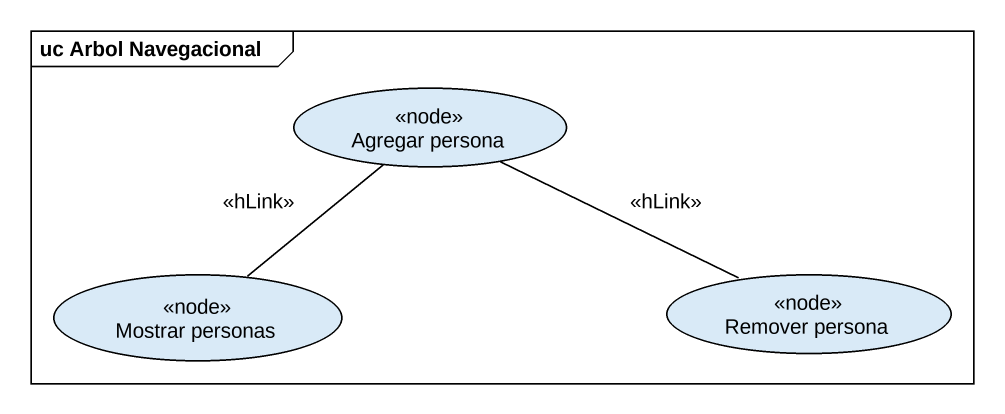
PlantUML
@startuml
mainframe uc Arbol Navegacional
usecase "Agregar persona" as Agregar_persona <<node>>
usecase "Mostrar personas" as Mostrar_personas <<node>>
usecase "Remover persona" as Remover_persona <<node>>
Agregar_persona -- Mostrar_personas : <<hLink>>
Agregar_persona -right- Remover_persona : <<hLink>>
@enduml
